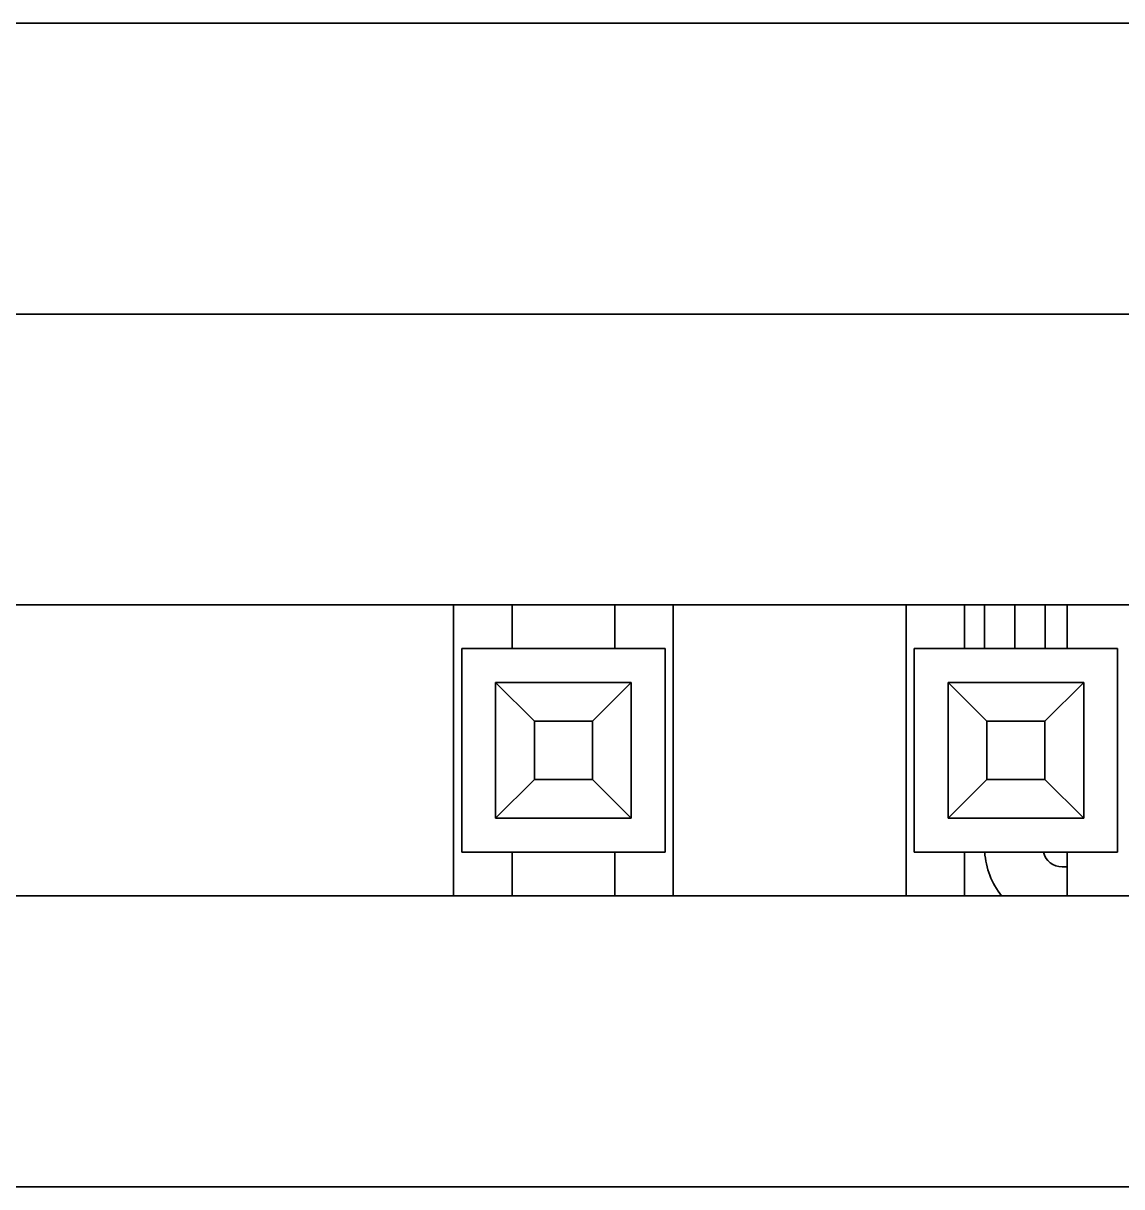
# Model space of a CAD drawing. Extents: x 315 to 857, y 212 to 651.
# Drawn here: x 403.75 to 415.08, y 452.11 to 464.11 of the extents above; entities that cross this region are included whole.
import ezdxf

# ---------------------------------------------------------------- set-up
doc = ezdxf.new("R2010")
doc.units = 0

msp = doc.modelspace()

# ---------------------------------------------------------------- linework, layer by layer
at = {"color": 7, "lineweight": 35}
for p, q in [((397.412, 464.11), (453.792, 464.11)), ((397.412, 461.11), (453.792, 461.11)), ((397.412, 461.11), (453.792, 461.11)), ((397.412, 458.11), (453.792, 458.11)), ((397.412, 455.11), (453.792, 455.11)), ((397.412, 452.11), (453.792, 452.11)), ((450.896, 452.11), (400.308, 452.11))]:
    msp.add_line(p, q, dxfattribs=at)
at = {"color": 7, "lineweight": 35, "ltscale": 0.26938}
for p, q in [((397.412, 458.11), (408.187, 458.11)), ((397.412, 455.11), (408.187, 455.11))]:
    msp.add_line(p, q, dxfattribs=at)
at = {"color": 7, "lineweight": 35, "ltscale": 0.015133}
msp.add_line((408.793, 458.11), (408.187, 458.11), dxfattribs=at)
at = {"color": 7, "lineweight": 35, "ltscale": 0.075}
for p, q in [((408.187, 455.11), (408.187, 458.11)), ((410.455, 455.11), (410.455, 458.11)), ((412.856, 455.11), (412.856, 458.11))]:
    msp.add_line(p, q, dxfattribs=at)
at = {"color": 7, "lineweight": 35, "ltscale": 0.01125}
for p, q in [((408.793, 457.66), (408.793, 458.11)), ((409.851, 457.66), (409.851, 458.11)), ((413.461, 457.66), (413.461, 458.11)), ((413.667, 457.66), (413.667, 458.11)), ((413.979, 458.11), (413.979, 457.66)), ((414.291, 458.11), (414.291, 457.66)), ((414.519, 457.66), (414.519, 458.11)), ((408.793, 455.11), (408.793, 455.56)), ((409.851, 455.11), (409.851, 455.56)), ((413.461, 455.11), (413.461, 455.56)), ((414.519, 455.11), (414.519, 455.56))]:
    msp.add_line(p, q, dxfattribs=at)
at = {"color": 7, "lineweight": 35, "ltscale": 0.015116}
msp.add_line((410.455, 458.11), (409.851, 458.11), dxfattribs=at)
at = {"color": 7, "lineweight": 35, "ltscale": 0.060014}
for p, q in [((410.455, 458.11), (412.856, 458.11)), ((410.455, 455.11), (412.856, 455.11))]:
    msp.add_line(p, q, dxfattribs=at)
at = {"color": 7, "lineweight": 35, "ltscale": 0.015123}
msp.add_line((413.461, 458.11), (412.856, 458.11), dxfattribs=at)
at = {"color": 7, "lineweight": 35, "ltscale": 0.005153}
msp.add_line((413.667, 458.11), (413.461, 458.11), dxfattribs=at)
at = {"color": 7, "lineweight": 35, "ltscale": 0.005709}
msp.add_line((414.519, 458.11), (414.291, 458.11), dxfattribs=at)
at = {"color": 7, "lineweight": 35, "ltscale": 0.015125}
msp.add_line((415.124, 458.11), (414.519, 458.11), dxfattribs=at)
at = {"color": 7, "lineweight": 35, "ltscale": 0.0525}
for p, q in [((408.271, 455.56), (408.271, 457.66)), ((410.371, 457.66), (408.271, 457.66)), ((410.371, 457.66), (410.371, 455.56)), ((412.94, 457.66), (412.94, 455.56)), ((412.94, 457.66), (415.04, 457.66)), ((415.04, 455.56), (415.04, 457.66)), ((408.271, 455.56), (410.371, 455.56)), ((415.04, 455.56), (412.94, 455.56))]:
    msp.add_line(p, q, dxfattribs=at)
at = {"color": 7, "lineweight": 35, "ltscale": 0.035}
for p, q in [((408.621, 457.31), (408.621, 455.91)), ((408.621, 457.31), (410.021, 457.31)), ((410.021, 455.91), (410.021, 457.31)), ((414.69, 457.31), (413.29, 457.31)), ((413.29, 455.91), (413.29, 457.31)), ((414.69, 457.31), (414.69, 455.91)), ((410.021, 455.91), (408.621, 455.91)), ((413.29, 455.91), (414.69, 455.91))]:
    msp.add_line(p, q, dxfattribs=at)
at = {"color": 7, "lineweight": 35, "ltscale": 0.014142}
for p, q in [((408.621, 457.31), (409.021, 456.91)), ((410.021, 457.31), (409.621, 456.91)), ((413.29, 457.31), (413.69, 456.91)), ((414.69, 457.31), (414.29, 456.91)), ((408.621, 455.91), (409.021, 456.31)), ((410.021, 455.91), (409.621, 456.31)), ((413.29, 455.91), (413.69, 456.31)), ((414.69, 455.91), (414.29, 456.31))]:
    msp.add_line(p, q, dxfattribs=at)
at = {"color": 7, "lineweight": 35, "ltscale": 0.015}
for p, q in [((409.021, 456.91), (409.621, 456.91)), ((409.021, 456.91), (409.021, 456.31)), ((409.621, 456.31), (409.621, 456.91)), ((413.69, 456.31), (413.69, 456.91)), ((414.29, 456.91), (413.69, 456.91)), ((414.29, 456.91), (414.29, 456.31)), ((409.621, 456.31), (409.021, 456.31)), ((413.69, 456.31), (414.29, 456.31))]:
    msp.add_line(p, q, dxfattribs=at)
at = {"color": 7, "lineweight": 35, "ltscale": 0.001306}
msp.add_line((414.467, 455.41), (414.519, 455.41), dxfattribs=at)
at = {"color": 7, "lineweight": 35}
for radius, start, end in [(0.8, 183.5821, 218.6806), (0.2, 194.4724, 270)]:
    msp.add_arc((414.467, 455.61), radius, start, end, dxfattribs=at)

doc.saveas('drawing.dxf')
